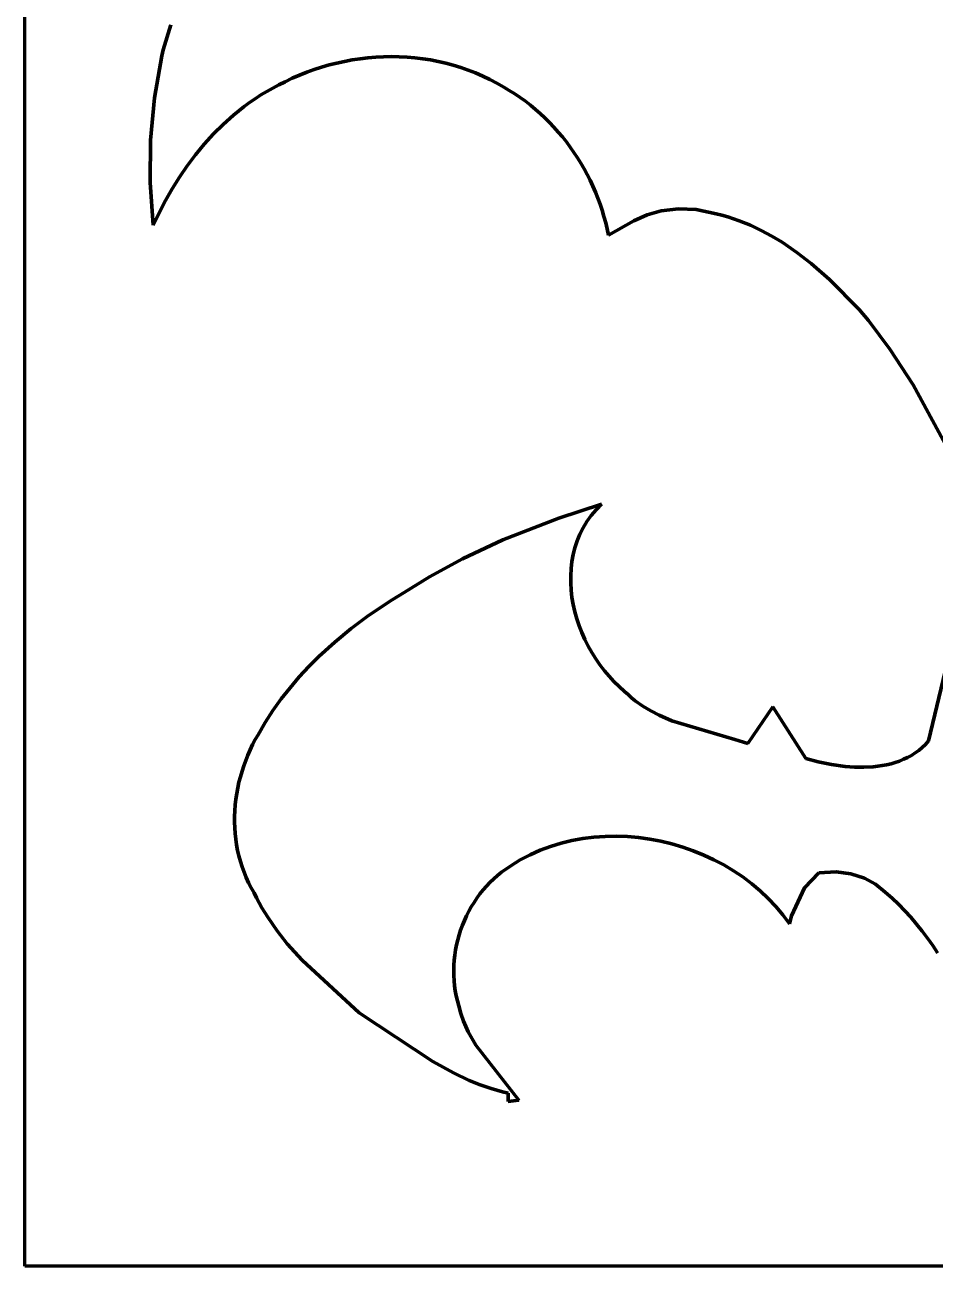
# Model space of a CAD drawing. Header units: millimetres. Extents: x 0 to 8.6, y 0 to 11.1.
# Drawn here: x 0 to 1.558, y 0 to 2.124 of the extents above; entities that cross this region are included whole.
import ezdxf

# ---------------------------------------------------------------- set-up
doc = ezdxf.new("R2010")
doc.units = ezdxf.units.MM
doc.layers.add('color#010101ff', color=7, linetype='CONTINUOUS', lineweight=100)
doc.layers.add('color#ffffffff', color=7, linetype='CONTINUOUS', lineweight=100)

msp = doc.modelspace()

# ---------------------------------------------------------------- linework, layer by layer
at = {"layer": 'color#010101ff'}
for p, q in [((0.2366, 2.0815), (0.25, 2.1244)), ((0.2219, 1.9995), (0.2343, 2.0713)), ((0.2343, 2.0713), (0.2366, 2.0815)), ((0.5472, 2.0619), (0.534, 2.059)), ((0.5605, 2.0644), (0.5472, 2.0619)), ((0.5738, 2.0664), (0.5605, 2.0644)), ((0.5872, 2.068), (0.5738, 2.0664)), ((0.6006, 2.0691), (0.5872, 2.068)), ((0.614, 2.0698), (0.6006, 2.0691)), ((0.6275, 2.0701), (0.614, 2.0698)), ((0.6409, 2.0699), (0.6275, 2.0701)), ((0.6543, 2.0692), (0.6409, 2.0699)), ((0.6677, 2.0681), (0.6543, 2.0692)), ((0.6811, 2.0665), (0.6677, 2.0681)), ((0.6943, 2.0644), (0.6811, 2.0665)), ((0.7075, 2.0619), (0.6943, 2.0644)), ((0.7206, 2.0589), (0.7075, 2.0619)), ((0.4825, 2.0433), (0.47, 2.0383)), ((0.4952, 2.0478), (0.4825, 2.0433)), ((0.508, 2.052), (0.4952, 2.0478)), ((0.521, 2.0557), (0.508, 2.052)), ((0.534, 2.059), (0.521, 2.0557)), ((0.7335, 2.0555), (0.7206, 2.0589)), ((0.7464, 2.0515), (0.7335, 2.0555)), ((0.759, 2.0471), (0.7464, 2.0515)), ((0.7716, 2.0422), (0.759, 2.0471)), ((0.7839, 2.0368), (0.7716, 2.0422)), ((0.4349, 2.0219), (0.4245, 2.0163)), ((0.4456, 2.027), (0.4349, 2.0219)), ((0.4577, 2.0329), (0.4456, 2.027)), ((0.47, 2.0383), (0.4577, 2.0329)), ((0.796, 2.0309), (0.7839, 2.0368)), ((0.808, 2.0245), (0.796, 2.0309)), ((0.8197, 2.0176), (0.808, 2.0245)), ((0.2153, 1.927), (0.2219, 1.9995)), ((0.3944, 1.998), (0.3847, 1.9914)), ((0.4042, 2.0044), (0.3944, 1.998)), ((0.4142, 2.0105), (0.4042, 2.0044)), ((0.4245, 2.0163), (0.4142, 2.0105)), ((0.8293, 2.0121), (0.8197, 2.0176)), ((0.8387, 2.0062), (0.8293, 2.0121)), ((0.8478, 2), (0.8387, 2.0062)), ((0.8568, 1.9935), (0.8478, 2)), ((0.3661, 1.9772), (0.3571, 1.9697)), ((0.3753, 1.9844), (0.3661, 1.9772)), ((0.3847, 1.9914), (0.3753, 1.9844)), ((0.8655, 1.9868), (0.8568, 1.9935)), ((0.874, 1.9798), (0.8655, 1.9868)), ((0.8823, 1.9725), (0.874, 1.9798)), ((0.3571, 1.9697), (0.3396, 1.9541)), ((0.8904, 1.965), (0.8823, 1.9725)), ((0.8982, 1.9572), (0.8904, 1.965)), ((0.9058, 1.9492), (0.8982, 1.9572)), ((0.323, 1.9376), (0.3072, 1.9202)), ((0.3396, 1.9541), (0.323, 1.9376)), ((0.9132, 1.941), (0.9058, 1.9492)), ((0.9203, 1.9326), (0.9132, 1.941)), ((0.2146, 1.8543), (0.2153, 1.927)), ((0.3072, 1.9202), (0.2923, 1.9021)), ((0.9271, 1.9239), (0.9203, 1.9326)), ((0.9337, 1.9151), (0.9271, 1.9239)), ((0.94, 1.906), (0.9337, 1.9151)), ((0.2923, 1.9021), (0.2781, 1.8833)), ((0.9461, 1.8968), (0.94, 1.906)), ((0.9519, 1.8874), (0.9461, 1.8968)), ((0.2781, 1.8833), (0.2648, 1.8639)), ((0.9574, 1.8779), (0.9519, 1.8874)), ((0.9627, 1.8681), (0.9574, 1.8779)), ((0.2198, 1.7815), (0.2146, 1.8543)), ((0.2648, 1.8639), (0.2523, 1.8439)), ((0.9677, 1.8583), (0.9627, 1.8681)), ((0.9724, 1.8483), (0.9677, 1.8583)), ((0.9768, 1.8381), (0.9724, 1.8483)), ((0.2523, 1.8439), (0.2406, 1.8235)), ((0.9809, 1.8279), (0.9768, 1.8381)), ((0.9847, 1.8175), (0.9809, 1.8279)), ((0.2406, 1.8235), (0.2298, 1.8026)), ((0.9882, 1.8071), (0.9847, 1.8175)), ((0.9914, 1.7965), (0.9882, 1.8071)), ((1.0894, 1.806), (1.0654, 1.7992)), ((1.1191, 1.8095), (1.0894, 1.806)), ((1.149, 1.8083), (1.1191, 1.8095)), ((1.1833, 1.8011), (1.149, 1.8083)), ((0.2298, 1.8026), (0.2198, 1.7815)), ((0.9943, 1.7858), (0.9914, 1.7965)), ((0.9969, 1.7751), (0.9943, 1.7858)), ((1.0426, 1.7889), (0.9992, 1.7643)), ((1.0654, 1.7992), (1.0426, 1.7889)), ((1.1934, 1.7986), (1.1833, 1.8011)), ((1.2034, 1.7958), (1.1934, 1.7986)), ((1.2132, 1.7926), (1.2034, 1.7958)), ((1.2229, 1.7892), (1.2132, 1.7926)), ((1.242, 1.7814), (1.2229, 1.7892)), ((0.9992, 1.7643), (0.9969, 1.7751)), ((1.2606, 1.7726), (1.242, 1.7814)), ((1.2786, 1.7628), (1.2606, 1.7726)), ((1.2962, 1.7522), (1.2786, 1.7628)), ((1.3217, 1.7347), (1.2962, 1.7522)), ((1.3463, 1.7157), (1.3217, 1.7347)), ((1.3775, 1.6884), (1.3463, 1.7157)), ((1.4284, 1.6372), (1.3775, 1.6884)), ((1.4439, 1.6184), (1.4284, 1.6372)), ((1.4806, 1.5696), (1.4439, 1.6184)), ((1.5208, 1.5084), (1.4806, 1.5696)), ((1.6136, 1.3364), (1.5208, 1.5084)), ((0.914, 1.2804), (0.987, 1.304)), ((0.987, 1.304), (0.9778, 1.2945)), ((0.8185, 1.2432), (0.914, 1.2804)), ((0.9696, 1.2846), (0.9622, 1.2742)), ((0.9778, 1.2945), (0.9696, 1.2846)), ((0.9558, 1.2635), (0.9503, 1.2525)), ((0.9622, 1.2742), (0.9558, 1.2635)), ((0.749, 1.2106), (0.8185, 1.2432)), ((0.9456, 1.2412), (0.9417, 1.2296)), ((0.9503, 1.2525), (0.9456, 1.2412)), ((0.9387, 1.2178), (0.9365, 1.2059)), ((0.9417, 1.2296), (0.9387, 1.2178)), ((0.6928, 1.18), (0.749, 1.2106)), ((0.9351, 1.1938), (0.9344, 1.1815)), ((0.9365, 1.2059), (0.9351, 1.1938)), ((0.6493, 1.153), (0.6928, 1.18)), ((0.9344, 1.1815), (0.9344, 1.1692)), ((0.9344, 1.1692), (0.9352, 1.1569)), ((0.6286, 1.1404), (0.6493, 1.153)), ((0.9352, 1.1569), (0.9366, 1.1446)), ((0.5881, 1.1133), (0.6286, 1.1404)), ((0.9366, 1.1446), (0.9387, 1.1323)), ((0.9387, 1.1323), (0.9415, 1.1201)), ((0.5588, 1.0914), (0.5881, 1.1133)), ((0.9415, 1.1201), (0.9449, 1.108)), ((0.9449, 1.108), (0.9489, 1.096)), ((0.5305, 1.0681), (0.5588, 1.0914)), ((0.9489, 1.096), (0.9535, 1.0842)), ((0.9535, 1.0842), (0.9586, 1.0726)), ((0.5035, 1.0435), (0.5305, 1.0681)), ((0.9586, 1.0726), (0.9643, 1.0612)), ((1.5467, 0.8989), (1.5896, 1.0768)), ((0.4863, 1.0263), (0.5035, 1.0435)), ((0.9643, 1.0612), (0.9705, 1.0502)), ((0.9705, 1.0502), (0.9772, 1.0394)), ((0.4698, 1.0085), (0.4863, 1.0263)), ((0.9772, 1.0394), (0.9844, 1.0291)), ((0.9844, 1.0291), (0.992, 1.0191)), ((0.454, 0.99), (0.4698, 1.0085)), ((0.992, 1.0191), (1, 1.0095)), ((1, 1.0095), (1.0085, 1.0004)), ((1.0085, 1.0004), (1.0174, 0.9918)), ((0.439, 0.9709), (0.454, 0.99)), ((1.0174, 0.9918), (1.0266, 0.9837)), ((1.0266, 0.9837), (1.0326, 0.9781)), ((1.0326, 0.9781), (1.0387, 0.9727)), ((0.4248, 0.9511), (0.439, 0.9709)), ((1.0387, 0.9727), (1.045, 0.9677)), ((1.045, 0.9677), (1.058, 0.9584)), ((1.058, 0.9584), (1.0716, 0.9502)), ((1.2379, 0.8945), (1.2803, 0.9571)), ((1.2803, 0.9571), (1.3367, 0.8689)), ((0.4115, 0.9307), (0.4248, 0.9511)), ((1.0716, 0.9502), (1.0857, 0.9429)), ((1.0857, 0.9429), (1.1075, 0.9334)), ((0.3992, 0.9096), (0.4115, 0.9307)), ((1.1075, 0.9334), (1.2151, 0.9013)), ((0.3857, 0.8837), (0.3899, 0.8925)), ((0.3899, 0.8925), (0.3944, 0.9011)), ((0.3944, 0.9011), (0.3992, 0.9096)), ((1.2151, 0.9013), (1.2379, 0.8945)), ((1.5359, 0.8877), (1.5415, 0.893)), ((1.5415, 0.893), (1.5467, 0.8989)), ((0.3781, 0.8656), (0.3818, 0.8747)), ((0.3818, 0.8747), (0.3857, 0.8837)), ((1.511, 0.8706), (1.5176, 0.8742)), ((1.5176, 0.8742), (1.524, 0.8783)), ((1.524, 0.8783), (1.5301, 0.8828)), ((1.5301, 0.8828), (1.5359, 0.8877)), ((0.3718, 0.847), (0.3748, 0.8564)), ((0.3748, 0.8564), (0.3781, 0.8656)), ((1.3367, 0.8689), (1.3582, 0.8631)), ((1.3582, 0.8631), (1.381, 0.8584)), ((1.381, 0.8584), (1.4045, 0.8552)), ((1.4045, 0.8552), (1.4204, 0.854)), ((1.4204, 0.854), (1.4364, 0.8538)), ((1.4364, 0.8538), (1.4521, 0.8546)), ((1.4521, 0.8546), (1.4599, 0.8555)), ((1.4599, 0.8555), (1.4676, 0.8566)), ((1.4676, 0.8566), (1.4752, 0.8581)), ((1.4752, 0.8581), (1.4827, 0.8599)), ((1.4827, 0.8599), (1.49, 0.862)), ((1.49, 0.862), (1.4972, 0.8645)), ((1.4972, 0.8645), (1.5042, 0.8674)), ((1.5042, 0.8674), (1.511, 0.8706)), ((0.3666, 0.8281), (0.369, 0.8376)), ((0.369, 0.8376), (0.3718, 0.847)), ((0.3614, 0.7991), (0.3628, 0.8088)), ((0.3628, 0.8088), (0.3645, 0.8185)), ((0.3645, 0.8185), (0.3666, 0.8281)), ((0.3595, 0.7795), (0.3603, 0.7893)), ((0.3603, 0.7893), (0.3614, 0.7991)), ((0.3591, 0.7698), (0.3595, 0.7795)), ((0.3591, 0.76), (0.3591, 0.7698)), ((0.3594, 0.7502), (0.3591, 0.76)), ((0.36, 0.7405), (0.3594, 0.7502)), ((0.3611, 0.7307), (0.36, 0.7405)), ((0.3625, 0.7211), (0.3611, 0.7307)), ((0.9181, 0.7239), (0.9, 0.7184)), ((0.9365, 0.7284), (0.9181, 0.7239)), ((0.9553, 0.7318), (0.9365, 0.7284)), ((0.9742, 0.7341), (0.9553, 0.7318)), ((0.9932, 0.7354), (0.9742, 0.7341)), ((1.0124, 0.7358), (0.9932, 0.7354)), ((1.0316, 0.7351), (1.0124, 0.7358)), ((1.0507, 0.7334), (1.0316, 0.7351)), ((1.0698, 0.7308), (1.0507, 0.7334)), ((1.0888, 0.7272), (1.0698, 0.7308)), ((1.1076, 0.7227), (1.0888, 0.7272)), ((1.1261, 0.7172), (1.1076, 0.7227)), ((0.3643, 0.7115), (0.3625, 0.7211)), ((0.3664, 0.702), (0.3643, 0.7115)), ((0.369, 0.6926), (0.3664, 0.702)), ((0.8649, 0.7041), (0.8481, 0.6952)), ((0.8822, 0.7118), (0.8649, 0.7041)), ((0.9, 0.7184), (0.8822, 0.7118)), ((1.1443, 0.7109), (1.1261, 0.7172)), ((1.1622, 0.7036), (1.1443, 0.7109)), ((1.1797, 0.6955), (1.1622, 0.7036)), ((0.3719, 0.6833), (0.369, 0.6926)), ((0.3752, 0.6741), (0.3719, 0.6833)), ((0.8318, 0.6853), (0.8161, 0.6742)), ((0.8481, 0.6952), (0.8318, 0.6853)), ((1.1967, 0.6866), (1.1797, 0.6955)), ((1.2131, 0.6768), (1.1967, 0.6866)), ((0.3789, 0.665), (0.3752, 0.6741)), ((0.3831, 0.6561), (0.3789, 0.665)), ((0.8026, 0.6629), (0.7962, 0.6568)), ((0.8092, 0.6687), (0.8026, 0.6629)), ((0.8161, 0.6742), (0.8092, 0.6687)), ((1.229, 0.6661), (1.2131, 0.6768)), ((1.2443, 0.6546), (1.229, 0.6661)), ((1.3591, 0.6733), (1.3347, 0.6475)), ((1.389, 0.6751), (1.3591, 0.6733)), ((1.4139, 0.6717), (1.389, 0.6751)), ((1.4376, 0.6638), (1.4139, 0.6717)), ((1.4561, 0.6537), (1.4376, 0.6638)), ((0.3876, 0.6474), (0.3831, 0.6561)), ((0.3926, 0.6388), (0.3876, 0.6474)), ((0.3968, 0.6302), (0.3926, 0.6388)), ((0.7844, 0.6438), (0.7789, 0.637)), ((0.7902, 0.6504), (0.7844, 0.6438)), ((0.7962, 0.6568), (0.7902, 0.6504)), ((1.2588, 0.6424), (1.2443, 0.6546)), ((1.2726, 0.6293), (1.2588, 0.6424)), ((1.3347, 0.6475), (1.3123, 0.5997)), ((1.4729, 0.6403), (1.4561, 0.6537)), ((1.4845, 0.63), (1.4729, 0.6403)), ((0.4058, 0.6135), (0.3968, 0.6302)), ((0.7689, 0.6226), (0.7643, 0.6151)), ((0.7737, 0.6299), (0.7689, 0.6226)), ((0.7789, 0.637), (0.7737, 0.6299)), ((1.2856, 0.6155), (1.2726, 0.6293)), ((1.4956, 0.6194), (1.4845, 0.63)), ((1.5064, 0.6084), (1.4956, 0.6194)), ((0.4157, 0.5973), (0.4058, 0.6135)), ((0.4318, 0.574), (0.4157, 0.5973)), ((0.756, 0.5996), (0.7524, 0.5916)), ((0.76, 0.6075), (0.756, 0.5996)), ((0.7643, 0.6151), (0.76, 0.6075)), ((1.2978, 0.601), (1.2856, 0.6155)), ((1.309, 0.5857), (1.2978, 0.601)), ((1.3123, 0.5997), (1.309, 0.5857)), ((1.5167, 0.597), (1.5064, 0.6084)), ((1.5266, 0.5854), (1.5167, 0.597)), ((0.4493, 0.5518), (0.4318, 0.574)), ((0.746, 0.5752), (0.7433, 0.5668)), ((0.749, 0.5835), (0.746, 0.5752)), ((0.7524, 0.5916), (0.749, 0.5835)), ((1.5362, 0.5735), (1.5266, 0.5854)), ((0.741, 0.5583), (0.739, 0.5497)), ((0.7433, 0.5668), (0.741, 0.5583)), ((1.5453, 0.5612), (1.5362, 0.5735)), ((1.5541, 0.5487), (1.5453, 0.5612)), ((0.4745, 0.5236), (0.4493, 0.5518)), ((0.736, 0.5324), (0.735, 0.5237)), ((0.7373, 0.5411), (0.736, 0.5324)), ((0.739, 0.5497), (0.7373, 0.5411)), ((1.5625, 0.536), (1.5541, 0.5487)), ((0.5721, 0.4338), (0.4745, 0.5236)), ((0.7344, 0.5149), (0.7342, 0.5061)), ((0.735, 0.5237), (0.7344, 0.5149)), ((0.7342, 0.5061), (0.7343, 0.4973)), ((0.7343, 0.4973), (0.7348, 0.4885)), ((0.7348, 0.4885), (0.7357, 0.4798)), ((0.7357, 0.4798), (0.7369, 0.4711)), ((0.7369, 0.4711), (0.7385, 0.4625)), ((0.7385, 0.4625), (0.7405, 0.4539)), ((0.7405, 0.4539), (0.7429, 0.4454)), ((0.6984, 0.3503), (0.5721, 0.4338)), ((0.7429, 0.4454), (0.7464, 0.4322)), ((0.7464, 0.4322), (0.7508, 0.4195)), ((0.7508, 0.4195), (0.7588, 0.4013)), ((0.7588, 0.4013), (0.7718, 0.3783)), ((0.7718, 0.3783), (0.8457, 0.284)), ((0.7336, 0.3307), (0.6984, 0.3503)), ((0.7608, 0.3178), (0.7336, 0.3307)), ((0.7794, 0.3103), (0.7608, 0.3178)), ((0.7983, 0.3038), (0.7794, 0.3103)), ((0.8177, 0.2984), (0.7983, 0.3038)), ((0.8275, 0.2961), (0.8177, 0.2984)), ((0.8272, 0.2818), (0.8275, 0.2961)), ((0.8457, 0.284), (0.8272, 0.2818))]:
    msp.add_line(p, q, dxfattribs=at)
at = {"layer": 'color#ffffffff'}
for p, q in [((0, 0), (0, 11.0972)), ((0.25, 2.1244), (0.2366, 2.0815)), ((0.2343, 2.0713), (0.2219, 1.9995)), ((0.2366, 2.0815), (0.2343, 2.0713)), ((0.534, 2.059), (0.5472, 2.0619)), ((0.5472, 2.0619), (0.5605, 2.0644)), ((0.5605, 2.0644), (0.5738, 2.0664)), ((0.5738, 2.0664), (0.5872, 2.068)), ((0.5872, 2.068), (0.6006, 2.0691)), ((0.6006, 2.0691), (0.614, 2.0698)), ((0.614, 2.0698), (0.6275, 2.0701)), ((0.6275, 2.0701), (0.6409, 2.0699)), ((0.6409, 2.0699), (0.6543, 2.0692)), ((0.6543, 2.0692), (0.6677, 2.0681)), ((0.6677, 2.0681), (0.6811, 2.0665)), ((0.6811, 2.0665), (0.6943, 2.0644)), ((0.6943, 2.0644), (0.7075, 2.0619)), ((0.7075, 2.0619), (0.7206, 2.0589)), ((0.47, 2.0383), (0.4825, 2.0433)), ((0.4825, 2.0433), (0.4952, 2.0478)), ((0.4952, 2.0478), (0.508, 2.052)), ((0.508, 2.052), (0.521, 2.0557)), ((0.521, 2.0557), (0.534, 2.059)), ((0.7206, 2.0589), (0.7335, 2.0555)), ((0.7335, 2.0555), (0.7464, 2.0515)), ((0.7464, 2.0515), (0.759, 2.0471)), ((0.759, 2.0471), (0.7716, 2.0422)), ((0.7716, 2.0422), (0.7839, 2.0368)), ((0.4245, 2.0163), (0.4349, 2.0219)), ((0.4349, 2.0219), (0.4456, 2.027)), ((0.4456, 2.027), (0.4577, 2.0329)), ((0.4577, 2.0329), (0.47, 2.0383)), ((0.7839, 2.0368), (0.796, 2.0309)), ((0.796, 2.0309), (0.808, 2.0245)), ((0.808, 2.0245), (0.8197, 2.0176)), ((0.2219, 1.9995), (0.2153, 1.927)), ((0.3847, 1.9914), (0.3944, 1.998)), ((0.3944, 1.998), (0.4042, 2.0044)), ((0.4042, 2.0044), (0.4142, 2.0105)), ((0.4142, 2.0105), (0.4245, 2.0163)), ((0.8197, 2.0176), (0.8293, 2.0121)), ((0.8293, 2.0121), (0.8387, 2.0062)), ((0.8387, 2.0062), (0.8478, 2)), ((0.8478, 2), (0.8568, 1.9935)), ((0.3571, 1.9697), (0.3661, 1.9772)), ((0.3661, 1.9772), (0.3753, 1.9844)), ((0.3753, 1.9844), (0.3847, 1.9914)), ((0.8568, 1.9935), (0.8655, 1.9868)), ((0.8655, 1.9868), (0.874, 1.9798)), ((0.874, 1.9798), (0.8823, 1.9725)), ((0.3396, 1.9541), (0.3571, 1.9697)), ((0.8823, 1.9725), (0.8904, 1.965)), ((0.8904, 1.965), (0.8982, 1.9572)), ((0.8982, 1.9572), (0.9058, 1.9492)), ((0.3072, 1.9202), (0.323, 1.9376)), ((0.323, 1.9376), (0.3396, 1.9541)), ((0.9058, 1.9492), (0.9132, 1.941)), ((0.9132, 1.941), (0.9203, 1.9326)), ((0.2153, 1.927), (0.2146, 1.8543)), ((0.2923, 1.9021), (0.3072, 1.9202)), ((0.9203, 1.9326), (0.9271, 1.9239)), ((0.9271, 1.9239), (0.9337, 1.9151)), ((0.9337, 1.9151), (0.94, 1.906)), ((0.2781, 1.8833), (0.2923, 1.9021)), ((0.94, 1.906), (0.9461, 1.8968)), ((0.9461, 1.8968), (0.9519, 1.8874)), ((0.2648, 1.8639), (0.2781, 1.8833)), ((0.9519, 1.8874), (0.9574, 1.8779)), ((0.9574, 1.8779), (0.9627, 1.8681)), ((0.2146, 1.8543), (0.2198, 1.7815)), ((0.2523, 1.8439), (0.2648, 1.8639)), ((0.9627, 1.8681), (0.9677, 1.8583)), ((0.9677, 1.8583), (0.9724, 1.8483)), ((0.9724, 1.8483), (0.9768, 1.8381)), ((0.2406, 1.8235), (0.2523, 1.8439)), ((0.9768, 1.8381), (0.9809, 1.8279)), ((0.9809, 1.8279), (0.9847, 1.8175)), ((0.2298, 1.8026), (0.2406, 1.8235)), ((0.9847, 1.8175), (0.9882, 1.8071)), ((0.9882, 1.8071), (0.9914, 1.7965)), ((1.0654, 1.7992), (1.0894, 1.806)), ((1.0894, 1.806), (1.1191, 1.8095)), ((1.1191, 1.8095), (1.149, 1.8083)), ((1.149, 1.8083), (1.1833, 1.8011)), ((0.2198, 1.7815), (0.2298, 1.8026)), ((0.9914, 1.7965), (0.9943, 1.7858)), ((0.9943, 1.7858), (0.9969, 1.7751)), ((0.9992, 1.7643), (1.0426, 1.7889)), ((1.0426, 1.7889), (1.0654, 1.7992)), ((1.1833, 1.8011), (1.1934, 1.7986)), ((1.1934, 1.7986), (1.2034, 1.7958)), ((1.2034, 1.7958), (1.2132, 1.7926)), ((1.2132, 1.7926), (1.2229, 1.7892)), ((1.2229, 1.7892), (1.242, 1.7814)), ((0.9969, 1.7751), (0.9992, 1.7643)), ((1.242, 1.7814), (1.2606, 1.7726)), ((1.2606, 1.7726), (1.2786, 1.7628)), ((1.2786, 1.7628), (1.2962, 1.7522)), ((1.2962, 1.7522), (1.3217, 1.7347)), ((1.3217, 1.7347), (1.3463, 1.7157)), ((1.3463, 1.7157), (1.3775, 1.6884)), ((1.3775, 1.6884), (1.4284, 1.6372)), ((1.4284, 1.6372), (1.4439, 1.6184)), ((1.4439, 1.6184), (1.4806, 1.5696)), ((1.4806, 1.5696), (1.5208, 1.5084)), ((1.5208, 1.5084), (1.6136, 1.3364)), ((0.987, 1.304), (0.914, 1.2804)), ((0.9778, 1.2945), (0.987, 1.304)), ((0.914, 1.2804), (0.8185, 1.2432)), ((0.9622, 1.2742), (0.9696, 1.2846)), ((0.9696, 1.2846), (0.9778, 1.2945)), ((0.9503, 1.2525), (0.9558, 1.2635)), ((0.9558, 1.2635), (0.9622, 1.2742)), ((0.8185, 1.2432), (0.749, 1.2106)), ((0.9417, 1.2296), (0.9456, 1.2412)), ((0.9456, 1.2412), (0.9503, 1.2525)), ((0.9365, 1.2059), (0.9387, 1.2178)), ((0.9387, 1.2178), (0.9417, 1.2296)), ((0.749, 1.2106), (0.6928, 1.18)), ((0.9344, 1.1815), (0.9351, 1.1938)), ((0.9351, 1.1938), (0.9365, 1.2059)), ((0.6928, 1.18), (0.6493, 1.153)), ((0.9344, 1.1692), (0.9344, 1.1815)), ((0.9352, 1.1569), (0.9344, 1.1692)), ((0.6493, 1.153), (0.6286, 1.1404)), ((0.9366, 1.1446), (0.9352, 1.1569)), ((0.6286, 1.1404), (0.5881, 1.1133)), ((0.9387, 1.1323), (0.9366, 1.1446)), ((0.9415, 1.1201), (0.9387, 1.1323)), ((0.5881, 1.1133), (0.5588, 1.0914)), ((0.9449, 1.108), (0.9415, 1.1201)), ((0.9489, 1.096), (0.9449, 1.108)), ((0.5588, 1.0914), (0.5305, 1.0681)), ((0.9535, 1.0842), (0.9489, 1.096)), ((0.9586, 1.0726), (0.9535, 1.0842)), ((0.5305, 1.0681), (0.5035, 1.0435)), ((0.9643, 1.0612), (0.9586, 1.0726)), ((1.5896, 1.0768), (1.5467, 0.8989)), ((0.5035, 1.0435), (0.4863, 1.0263)), ((0.9705, 1.0502), (0.9643, 1.0612)), ((0.9772, 1.0394), (0.9705, 1.0502)), ((0.4863, 1.0263), (0.4698, 1.0085)), ((0.9844, 1.0291), (0.9772, 1.0394)), ((0.992, 1.0191), (0.9844, 1.0291)), ((0.4698, 1.0085), (0.454, 0.99)), ((1, 1.0095), (0.992, 1.0191)), ((1.0085, 1.0004), (1, 1.0095)), ((1.0174, 0.9918), (1.0085, 1.0004)), ((0.454, 0.99), (0.439, 0.9709)), ((1.0266, 0.9837), (1.0174, 0.9918)), ((1.0326, 0.9781), (1.0266, 0.9837)), ((1.0387, 0.9727), (1.0326, 0.9781)), ((0.439, 0.9709), (0.4248, 0.9511)), ((1.045, 0.9677), (1.0387, 0.9727)), ((1.058, 0.9584), (1.045, 0.9677)), ((1.0716, 0.9502), (1.058, 0.9584)), ((1.2803, 0.9571), (1.2379, 0.8945)), ((1.3367, 0.8689), (1.2803, 0.9571)), ((0.4248, 0.9511), (0.4115, 0.9307)), ((1.0857, 0.9429), (1.0716, 0.9502)), ((1.1075, 0.9334), (1.0857, 0.9429)), ((0.4115, 0.9307), (0.3992, 0.9096)), ((1.2151, 0.9013), (1.1075, 0.9334)), ((0.3899, 0.8925), (0.3857, 0.8837)), ((0.3944, 0.9011), (0.3899, 0.8925)), ((0.3992, 0.9096), (0.3944, 0.9011)), ((1.2379, 0.8945), (1.2151, 0.9013)), ((1.5415, 0.893), (1.5359, 0.8877)), ((1.5467, 0.8989), (1.5415, 0.893)), ((0.3818, 0.8747), (0.3781, 0.8656)), ((0.3857, 0.8837), (0.3818, 0.8747)), ((1.5176, 0.8742), (1.511, 0.8706)), ((1.524, 0.8783), (1.5176, 0.8742)), ((1.5301, 0.8828), (1.524, 0.8783)), ((1.5359, 0.8877), (1.5301, 0.8828)), ((0.3748, 0.8564), (0.3718, 0.847)), ((0.3781, 0.8656), (0.3748, 0.8564)), ((1.3582, 0.8631), (1.3367, 0.8689)), ((1.381, 0.8584), (1.3582, 0.8631)), ((1.4045, 0.8552), (1.381, 0.8584)), ((1.4204, 0.854), (1.4045, 0.8552)), ((1.4364, 0.8538), (1.4204, 0.854)), ((1.4521, 0.8546), (1.4364, 0.8538)), ((1.4599, 0.8555), (1.4521, 0.8546)), ((1.4676, 0.8566), (1.4599, 0.8555)), ((1.4752, 0.8581), (1.4676, 0.8566)), ((1.4827, 0.8599), (1.4752, 0.8581)), ((1.49, 0.862), (1.4827, 0.8599)), ((1.4972, 0.8645), (1.49, 0.862)), ((1.5042, 0.8674), (1.4972, 0.8645)), ((1.511, 0.8706), (1.5042, 0.8674)), ((0.369, 0.8376), (0.3666, 0.8281)), ((0.3718, 0.847), (0.369, 0.8376)), ((0.3628, 0.8088), (0.3614, 0.7991)), ((0.3645, 0.8185), (0.3628, 0.8088)), ((0.3666, 0.8281), (0.3645, 0.8185)), ((0.3603, 0.7893), (0.3595, 0.7795)), ((0.3614, 0.7991), (0.3603, 0.7893)), ((0.3595, 0.7795), (0.3591, 0.7698)), ((0.3591, 0.7698), (0.3591, 0.76)), ((0.3591, 0.76), (0.3594, 0.7502)), ((0.3594, 0.7502), (0.36, 0.7405)), ((0.36, 0.7405), (0.3611, 0.7307)), ((0.3611, 0.7307), (0.3625, 0.7211)), ((0.9, 0.7184), (0.9181, 0.7239)), ((0.9181, 0.7239), (0.9365, 0.7284)), ((0.9365, 0.7284), (0.9553, 0.7318)), ((0.9553, 0.7318), (0.9742, 0.7341)), ((0.9742, 0.7341), (0.9932, 0.7354)), ((0.9932, 0.7354), (1.0124, 0.7358)), ((1.0124, 0.7358), (1.0316, 0.7351)), ((1.0316, 0.7351), (1.0507, 0.7334)), ((1.0507, 0.7334), (1.0698, 0.7308)), ((1.0698, 0.7308), (1.0888, 0.7272)), ((1.0888, 0.7272), (1.1076, 0.7227)), ((1.1076, 0.7227), (1.1261, 0.7172)), ((0.3625, 0.7211), (0.3643, 0.7115)), ((0.3643, 0.7115), (0.3664, 0.702)), ((0.3664, 0.702), (0.369, 0.6926)), ((0.8481, 0.6952), (0.8649, 0.7041)), ((0.8649, 0.7041), (0.8822, 0.7118)), ((0.8822, 0.7118), (0.9, 0.7184)), ((1.1261, 0.7172), (1.1443, 0.7109)), ((1.1443, 0.7109), (1.1622, 0.7036)), ((1.1622, 0.7036), (1.1797, 0.6955)), ((0.369, 0.6926), (0.3719, 0.6833)), ((0.3719, 0.6833), (0.3752, 0.6741)), ((0.8161, 0.6742), (0.8318, 0.6853)), ((0.8318, 0.6853), (0.8481, 0.6952)), ((1.1797, 0.6955), (1.1967, 0.6866)), ((1.1967, 0.6866), (1.2131, 0.6768)), ((0.3752, 0.6741), (0.3789, 0.665)), ((0.3789, 0.665), (0.3831, 0.6561)), ((0.7962, 0.6568), (0.8026, 0.6629)), ((0.8026, 0.6629), (0.8092, 0.6687)), ((0.8092, 0.6687), (0.8161, 0.6742)), ((1.2131, 0.6768), (1.229, 0.6661)), ((1.229, 0.6661), (1.2443, 0.6546)), ((1.3347, 0.6475), (1.3591, 0.6733)), ((1.3591, 0.6733), (1.389, 0.6751)), ((1.389, 0.6751), (1.4139, 0.6717)), ((1.4139, 0.6717), (1.4376, 0.6638)), ((1.4376, 0.6638), (1.4561, 0.6537)), ((0.3831, 0.6561), (0.3876, 0.6474)), ((0.3876, 0.6474), (0.3926, 0.6388)), ((0.3926, 0.6388), (0.3968, 0.6302)), ((0.7789, 0.637), (0.7844, 0.6438)), ((0.7844, 0.6438), (0.7902, 0.6504)), ((0.7902, 0.6504), (0.7962, 0.6568)), ((1.2443, 0.6546), (1.2588, 0.6424)), ((1.2588, 0.6424), (1.2726, 0.6293)), ((1.3123, 0.5997), (1.3347, 0.6475)), ((1.4561, 0.6537), (1.4729, 0.6403)), ((1.4729, 0.6403), (1.4845, 0.63)), ((0.3968, 0.6302), (0.4058, 0.6135)), ((0.7643, 0.6151), (0.7689, 0.6226)), ((0.7689, 0.6226), (0.7737, 0.6299)), ((0.7737, 0.6299), (0.7789, 0.637)), ((1.2726, 0.6293), (1.2856, 0.6155)), ((1.4845, 0.63), (1.4956, 0.6194)), ((1.4956, 0.6194), (1.5064, 0.6084)), ((0.4058, 0.6135), (0.4157, 0.5973)), ((0.4157, 0.5973), (0.4318, 0.574)), ((0.7524, 0.5916), (0.756, 0.5996)), ((0.756, 0.5996), (0.76, 0.6075)), ((0.76, 0.6075), (0.7643, 0.6151)), ((1.2856, 0.6155), (1.2978, 0.601)), ((1.2978, 0.601), (1.309, 0.5857)), ((1.309, 0.5857), (1.3123, 0.5997)), ((1.5064, 0.6084), (1.5167, 0.597)), ((1.5167, 0.597), (1.5266, 0.5854)), ((0.4318, 0.574), (0.4493, 0.5518)), ((0.7433, 0.5668), (0.746, 0.5752)), ((0.746, 0.5752), (0.749, 0.5835)), ((0.749, 0.5835), (0.7524, 0.5916)), ((1.5266, 0.5854), (1.5362, 0.5735)), ((0.739, 0.5497), (0.741, 0.5583)), ((0.741, 0.5583), (0.7433, 0.5668)), ((1.5362, 0.5735), (1.5453, 0.5612)), ((1.5453, 0.5612), (1.5541, 0.5487)), ((0.4493, 0.5518), (0.4745, 0.5236)), ((0.735, 0.5237), (0.736, 0.5324)), ((0.736, 0.5324), (0.7373, 0.5411)), ((0.7373, 0.5411), (0.739, 0.5497)), ((1.5541, 0.5487), (1.5625, 0.536)), ((0.4745, 0.5236), (0.5721, 0.4338)), ((0.7342, 0.5061), (0.7344, 0.5149)), ((0.7344, 0.5149), (0.735, 0.5237)), ((0.7343, 0.4973), (0.7342, 0.5061)), ((0.7348, 0.4885), (0.7343, 0.4973)), ((0.7357, 0.4798), (0.7348, 0.4885)), ((0.7369, 0.4711), (0.7357, 0.4798)), ((0.7385, 0.4625), (0.7369, 0.4711)), ((0.7405, 0.4539), (0.7385, 0.4625)), ((0.7429, 0.4454), (0.7405, 0.4539)), ((0.5721, 0.4338), (0.6984, 0.3503)), ((0.7464, 0.4322), (0.7429, 0.4454)), ((0.7508, 0.4195), (0.7464, 0.4322)), ((0.7588, 0.4013), (0.7508, 0.4195)), ((0.7718, 0.3783), (0.7588, 0.4013)), ((0.8457, 0.284), (0.7718, 0.3783)), ((0.6984, 0.3503), (0.7336, 0.3307)), ((0.7336, 0.3307), (0.7608, 0.3178)), ((0.7608, 0.3178), (0.7794, 0.3103)), ((0.7794, 0.3103), (0.7983, 0.3038)), ((0.7983, 0.3038), (0.8177, 0.2984)), ((0.8177, 0.2984), (0.8275, 0.2961)), ((0.8275, 0.2961), (0.8272, 0.2818)), ((0.8272, 0.2818), (0.8457, 0.284)), ((8.5833, 0), (0, 0))]:
    msp.add_line(p, q, dxfattribs=at)

doc.saveas('drawing.dxf')
